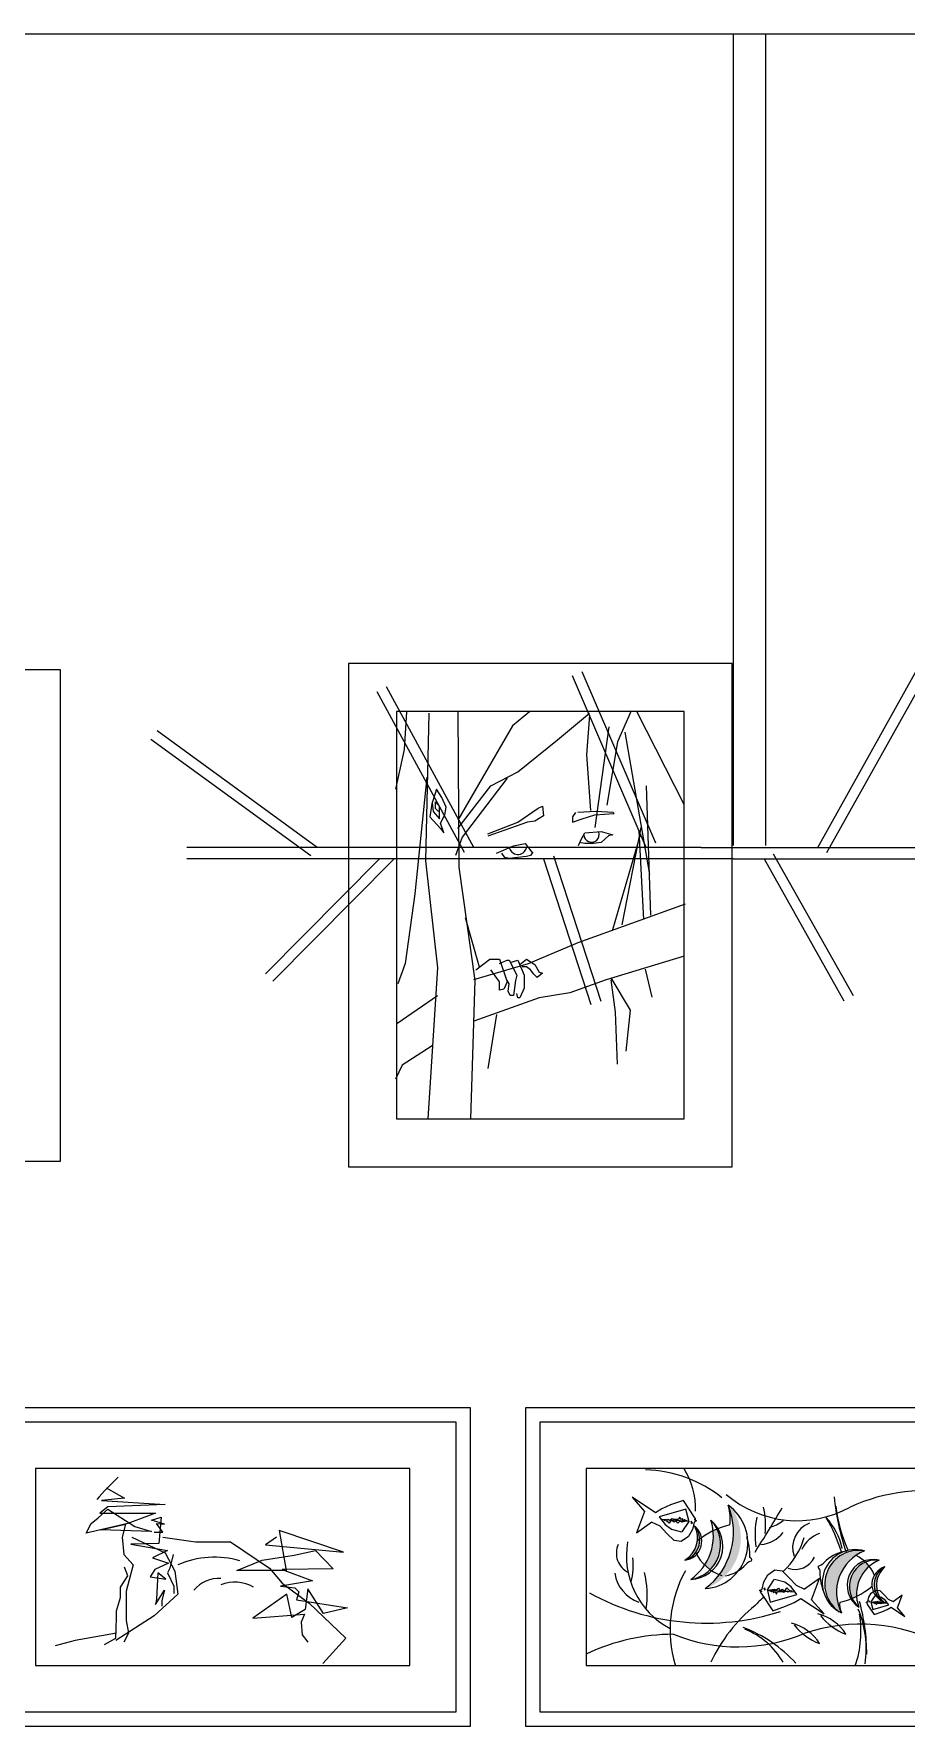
# Model space of a CAD drawing. Header units: millimetres. Extents: x -1666 to 220555, y -7114 to 28673.
# Drawn here: x 54710 to 55460, y 1855 to 3311 of the extents above; entities that cross this region are included whole.
import ezdxf

# ---------------------------------------------------------------- set-up
doc = ezdxf.new("R2010")
doc.units = ezdxf.units.MM
doc.header["$LTSCALE"] = 80
doc.layers.add('8', color=8, linetype='Continuous')
doc.layers.add('INSERT', color=7, linetype='Continuous')

msp = doc.modelspace()

# ---------------------------------------------------------------- hatches: boundary and pattern name
at = {"layer": 'INSERT'}
h = msp.add_hatch(color=8, dxfattribs=at)
h.paths.add_polyline_path([(55306.888, 2044.672, -0.02584087), (55310.106, 2042.173, -0.48447142), (55287.068, 1972.964, 0.34012553)])
h.paths.add_polyline_path([(55291.295, 1989.337, -0.03905044), (55286.599, 1993.263, 0.17178061), (55293.846, 2022.714, -0.01400907), (55297.27, 2024.278, -0.32148998)])
h.paths.add_polyline_path([(55269.482, 1997.439, 0.41119293), (55277.713, 2027.087, -0.54847336)])
h = msp.add_hatch(color=8, dxfattribs=at)
h.paths.add_polyline_path([(55424.117, 2005.379, 0.77434613), (55400.532, 1954.392, 0.03793758), (55404.296, 1952.304, -0.44664431)])
h.paths.add_polyline_path([(55428.2, 1992.234, 0.03679591), (55425.028, 1995.769, 0.43051238), (55413.402, 1964.616, 0.01578679), (55417.269, 1966.361, -0.23467246)])
h.paths.add_polyline_path([(55439.771, 1962.022, -0.42584184), (55441.702, 1991.67, 0.56801295)])

# ---------------------------------------------------------------- linework, layer by layer
at = {"color": 41, "true_color": 0xf4ee51}
for p, q in [((53694.175, 3310.94), (56984.175, 3310.94)), ((55311.197, 3310.94), (55311.197, 2612.603)), ((55339.175, 2612.603), (55339.175, 3310.94)), ((55383.91, 2610.877), (55477.223, 2777.926)), ((55391.767, 2606.488), (55485.081, 2773.537)), ((55236.229, 2610.877), (55173.016, 2758.449)), ((55244.502, 2614.42), (55181.289, 2761.993)), ((55079.973, 2606.578), (55004.893, 2744.687)), ((55087.88, 2610.877), (55012.8, 2748.986)), ((54953.222, 2610.877), (54815.482, 2711.09)), ((54947.927, 2603.599), (54810.187, 2703.812)), ((55283.553, 2610.877), (54840.976, 2610.877)), ((55283.553, 2610.877), (55311.532, 2610.877)), ((55311.532, 2610.877), (55810.793, 2610.877)), ((55311.532, 2600.877), (54840.976, 2600.877)), ((55006.842, 2600.877), (54908.84, 2502.082)), ((55019.519, 2600.877), (54915.229, 2495.743)), ((55147.944, 2600.877), (55188.702, 2475.664)), ((55156.502, 2603.662), (55197.26, 2478.45)), ((55311.532, 2600.877), (55814.01, 2600.877)), ((55337.789, 2600.877), (55406.434, 2478.879)), ((55345.632, 2605.29), (55414.277, 2483.293))]:
    msp.add_line(p, q, dxfattribs=at)
at = {"color": 8}
for p, q in [((55029.978, 2727.396), (55028.135, 2695.158)), ((55049.331, 2726.475), (55046.566, 2599.365)), ((55074.213, 2728.317), (55075.134, 2593.838)), ((55135.957, 2727.396), (55121.212, 2715.422)), ((55159.917, 2703.448), (55187.564, 2726.475)), ((55187.564, 2724.633), (55184.799, 2690.552)), ((55223.505, 2728.317), (55211.524, 2701.605)), ((55228.113, 2727.396), (55268.661, 2648.182)), ((55121.212, 2715.422), (55074.213, 2634.366)), ((55204.152, 2714.501), (55192.172, 2627.918)), ((55217.975, 2709.895), (55239.171, 2587.39)), ((55028.135, 2695.158), (55020.762, 2661.077)), ((55125.82, 2675.815), (55159.917, 2703.448)), ((55211.524, 2701.605), (55202.309, 2647.261)), ((55184.799, 2690.552), (55188.486, 2642.656)), ((55047.488, 2671.21), (55037.351, 2570.811)), ((55116.604, 2670.288), (55077.899, 2619.628)), ((55102.781, 2663.841), (55125.82, 2675.815)), ((55053.017, 2651.867), (55052.095, 2649.103)), ((55055.782, 2661.077), (55053.017, 2651.867)), ((55060.389, 2653.709), (55055.782, 2661.077)), ((55064.075, 2645.419), (55060.389, 2653.709)), ((55074.213, 2626.997), (55102.781, 2663.841)), ((55236.406, 2663.841), (55240.08, 2552.606)), ((55052.095, 2650.024), (55050.252, 2637.129)), ((55050.252, 2637.129), (55059.468, 2626.997)), ((55052.095, 2649.103), (55053.017, 2641.735)), ((55053.017, 2641.735), (55058.546, 2635.287)), ((55054.86, 2650.024), (55054.86, 2644.498)), ((55056.703, 2648.182), (55054.86, 2650.024)), ((55054.86, 2644.498), (55057.625, 2641.735)), ((55058.546, 2646.34), (55056.703, 2648.182)), ((55058.546, 2640.814), (55058.546, 2646.34)), ((55058.546, 2635.287), (55058.546, 2640.814)), ((55059.468, 2631.603), (55063.154, 2638.971)), ((55063.154, 2638.971), (55064.075, 2645.419)), ((55125.82, 2632.524), (55143.329, 2644.498)), ((55147.937, 2638.05), (55140.565, 2633.445)), ((55143.329, 2644.498), (55147.016, 2646.34)), ((55147.016, 2646.34), (55147.937, 2638.05)), ((55175.584, 2640.814), (55172.819, 2637.129)), ((55172.819, 2637.129), (55172.819, 2632.524)), ((55193.093, 2641.735), (55177.427, 2640.814)), ((55181.113, 2635.287), (55192.172, 2638.971)), ((55192.172, 2638.971), (55208.76, 2639.892)), ((55207.838, 2640.814), (55193.093, 2641.735)), ((55208.76, 2639.892), (55207.838, 2640.814)), ((55062.232, 2623.313), (55059.468, 2631.603)), ((55059.468, 2626.997), (55062.232, 2623.313)), ((55134.114, 2632.524), (55100.016, 2620.549)), ((55100.016, 2622.392), (55125.82, 2632.524)), ((55140.565, 2633.445), (55134.114, 2632.524)), ((55172.819, 2632.524), (55181.113, 2635.287)), ((55180.829, 2618.875), (55183.594, 2623.481)), ((55183.594, 2623.481), (55197.417, 2624.402)), ((55197.417, 2624.402), (55207.554, 2621.639)), ((55207.554, 2621.639), (55203.868, 2620.717)), ((55207.705, 2540.279), (55231.601, 2622.717)), ((55231.799, 2627.918), (55215.413, 2544.131)), ((55229.955, 2625.155), (55233.913, 2548.754)), ((55077.899, 2619.628), (55072.37, 2603.97)), ((55107.389, 2605.812), (55122.134, 2612.26)), ((55122.134, 2612.26), (55132.271, 2614.102)), ((55132.271, 2614.102), (55137.8, 2606.733)), ((55178.064, 2612.428), (55180.829, 2618.875)), ((55183.594, 2614.27), (55178.986, 2615.191)), ((55190.966, 2614.27), (55183.594, 2614.27)), ((55197.417, 2615.191), (55190.966, 2614.27)), ((55203.868, 2620.717), (55197.417, 2615.191)), ((55046.566, 2599.365), (55056.703, 2507.255)), ((55075.134, 2593.838), (55088.958, 2496.202)), ((55114.761, 2602.128), (55111.996, 2605.812)), ((55118.447, 2601.207), (55114.761, 2602.128)), ((55125.82, 2602.128), (55118.447, 2601.207)), ((55133.192, 2603.049), (55125.82, 2602.128)), ((55136.879, 2603.97), (55133.192, 2603.049)), ((55138.722, 2606.733), (55136.879, 2603.97)), ((55137.8, 2606.733), (55138.722, 2606.733)), ((55037.351, 2570.811), (55029.056, 2510.94)), ((55080.664, 2550.547), (55092.644, 2508.176)), ((55177.815, 2529.092), (55269.97, 2562.252)), ((55135.035, 2510.94), (55177.815, 2529.092)), ((55029.056, 2510.94), (55022.606, 2493.439)), ((55056.703, 2507.255), (55048.409, 2377.382)), ((55088.036, 2497.124), (55135.035, 2510.94)), ((55089.879, 2505.413), (55101.859, 2514.624)), ((55101.859, 2514.624), (55110.153, 2514.624)), ((55110.153, 2495.281), (55102.781, 2505.413)), ((55110.153, 2514.624), (55116.604, 2495.281)), ((55110.153, 2510.94), (55116.604, 2513.703)), ((55116.604, 2513.703), (55118.447, 2513.703)), ((55118.447, 2513.703), (55124.898, 2500.808)), ((55119.369, 2511.861), (55125.82, 2513.703)), ((55125.82, 2513.703), (55131.349, 2500.808)), ((55127.663, 2510.019), (55133.192, 2514.624)), ((55133.192, 2508.176), (55129.506, 2508.176)), ((55133.192, 2514.624), (55140.565, 2510.019)), ((55136.879, 2505.413), (55133.192, 2508.176)), ((55139.643, 2501.729), (55136.879, 2505.413)), ((55140.565, 2510.019), (55144.251, 2503.571)), ((55269.092, 2517.281), (55201.818, 2497.018)), ((55235.501, 2506.069), (55241.07, 2481.948)), ((55088.958, 2496.202), (55085.271, 2377.382)), ((55110.153, 2491.597), (55110.153, 2495.281)), ((55110.153, 2487.913), (55110.153, 2491.597)), ((55116.604, 2495.281), (55113.84, 2488.834)), ((55118.447, 2493.439), (55116.604, 2496.202)), ((55117.526, 2486.991), (55118.447, 2493.439)), ((55123.977, 2496.202), (55122.134, 2483.307)), ((55124.898, 2500.808), (55123.977, 2496.202)), ((55131.349, 2500.808), (55131.349, 2489.755)), ((55142.408, 2498.966), (55139.643, 2501.729)), ((55147.016, 2502.65), (55142.408, 2498.966)), ((55144.251, 2503.571), (55147.016, 2502.65)), ((55201.818, 2497.018), (55170.705, 2485.577)), ((55205.799, 2498.647), (55222.507, 2470.816)), ((55205.799, 2496.792), (55209.512, 2468.96)), ((55021.684, 2459.359), (55056.703, 2483.307)), ((55144.251, 2481.465), (55088.036, 2461.201)), ((55113.84, 2488.834), (55110.153, 2487.913)), ((55119.369, 2483.307), (55117.526, 2486.991)), ((55122.134, 2483.307), (55119.369, 2483.307)), ((55125.82, 2481.465), (55124.898, 2485.149)), ((55127.663, 2481.465), (55125.82, 2481.465)), ((55131.349, 2489.755), (55127.663, 2481.465)), ((55170.705, 2485.577), (55144.251, 2481.465)), ((55107.411, 2467.105), (55099.986, 2420.719)), ((55209.512, 2468.96), (55211.368, 2424.43)), ((55222.507, 2470.816), (55218.794, 2435.562)), ((55052.095, 2440.016), (55026.292, 2423.436)), ((55026.292, 2423.436), (55020.762, 2411.462))]:
    msp.add_line(p, q, dxfattribs=at)
at = {"color": 5}
msp.add_lwpolyline([(54980.129, 2769.02), (54980.129, 2336.056), (55310.173, 2336.056), (55310.173, 2769.02)], close=True, dxfattribs=at)
at = {"color": 4}
for points in [[(54165.48, 2340.746), (54732.456, 2340.746), (54732.456, 2763.615), (54165.48, 2763.615)], [(54658.655, 2128.601), (54658.655, 1854.648), (55085.02, 1854.648), (55085.02, 2128.601)], [(55132.497, 2128.601), (55132.497, 1854.648), (55558.862, 1854.648), (55558.862, 2128.601)], [(54710.835, 2076.421), (54710.835, 1906.828), (55032.839, 1906.828), (55032.839, 2076.421)], [(55184.677, 2076.421), (55184.677, 1906.828), (55506.681, 1906.828), (55506.681, 2076.421)]]:
    msp.add_lwpolyline(points, close=True, dxfattribs=at)
at = {"color": 8}
for centre, radius, start, end in [((55189.251, 2621.949), 6.586, 182.698469, 17.688777), ((55125.91, 2612.323), 7.527, 187.515321, 345.336078)]:
    msp.add_arc(centre, radius, start, end, dxfattribs=at)
at = {"layer": '8', "color": 8}
msp.add_lwpolyline([(55021.385, 2727.764), (55021.385, 2377.311), (55268.918, 2377.311), (55268.918, 2727.764)], close=True, dxfattribs=at)
at = {"layer": '8'}
msp.add_lwpolyline([(54670.993, 2116.263), (54670.993, 1866.986), (55072.682, 1866.986), (55072.682, 2116.263)], close=True, dxfattribs=at)
at = {"layer": 'INSERT', "color": 8}
for p, q in [((54771.773, 2059.868), (54787.528, 2050.968)), ((54764.924, 2033.852), (54773.143, 2041.383)), ((54773.143, 2043.437), (54766.293, 2037.959)), ((54787.528, 2050.968), (54767.663, 2048.914)), ((54767.663, 2048.914), (54822.462, 2045.491)), ((54822.462, 2045.491), (54773.143, 2043.437)), ((54773.143, 2041.383), (54796.433, 2026.321)), ((54790.268, 2029.059), (54754.648, 2020.844)), ((54754.648, 2020.844), (54758.758, 2029.059)), ((54758.758, 2029.059), (54764.924, 2033.852)), ((54766.293, 2037.959), (54814.242, 2037.959)), ((54766.979, 2023.583), (54788.214, 2028.375)), ((54788.214, 2028.375), (54785.473, 2017.421)), ((54807.392, 2035.221), (54790.268, 2029.059)), ((54796.433, 2026.321), (54810.817, 2022.214)), ((54814.242, 2037.959), (54807.392, 2035.221)), ((54810.817, 2031.799), (54819.037, 2034.537)), ((54821.777, 2028.375), (54810.817, 2031.799)), ((54820.407, 2021.528), (54814.927, 2029.059)), ((54814.927, 2029.059), (54821.777, 2028.375)), ((54819.037, 2034.537), (54816.982, 2011.943)), ((54810.817, 2022.214), (54766.979, 2023.583)), ((54785.473, 2017.421), (54786.843, 2002.359)), ((54816.982, 2011.943), (54793.008, 2011.259)), ((54793.008, 2011.259), (54824.517, 2005.782)), ((54793.692, 2017.421), (54822.462, 2003.728)), ((54812.872, 2021.528), (54820.407, 2021.528)), ((54820.407, 2017.421), (54848.491, 2013.312)), ((54848.491, 2013.312), (54878.631, 2013.312)), ((54878.631, 2013.312), (54912.195, 1990.72)), ((54918.359, 2017.421), (54908.77, 2010.574)), ((54908.77, 2010.574), (54975.899, 2004.412)), ((54975.899, 2004.412), (54920.414, 2022.898)), ((54920.414, 2022.898), (54926.579, 1988.667)), ((54786.843, 2002.359), (54795.063, 1993.458)), ((54824.517, 2005.782), (54811.501, 1999.62)), ((54811.501, 1999.62), (54825.201, 1994.827)), ((54822.462, 2003.728), (54830.681, 1987.981)), ((54829.313, 2002.359), (54826.572, 1990.72)), ((54884.111, 1988.667), (54906.03, 1997.567)), ((54906.03, 1997.567), (54933.43, 2001.674)), ((54933.43, 2001.674), (54951.923, 2005.782)), ((54951.923, 2005.782), (54966.993, 1990.036)), ((54784.102, 1974.289), (54790.268, 1983.874)), ((54790.268, 1983.874), (54787.528, 1991.405)), ((54795.063, 1993.458), (54788.898, 1970.865)), ((54813.556, 1989.351), (54809.447, 1983.189)), ((54809.447, 1983.189), (54823.146, 1981.135)), ((54825.201, 1994.827), (54813.556, 1989.351)), ((54816.297, 1986.612), (54814.927, 1964.02)), ((54823.146, 1981.135), (54816.297, 1986.612)), ((54826.572, 1990.72), (54824.517, 1986.612)), ((54824.517, 1986.612), (54829.997, 1974.973)), ((54830.681, 1987.981), (54833.422, 1968.127)), ((54926.579, 1988.667), (54884.111, 1988.667)), ((54912.195, 1990.72), (54923.155, 1977.712)), ((54966.993, 1990.036), (54923.155, 1989.351)), ((54923.155, 1989.351), (54949.184, 1979.766)), ((54784.102, 1965.389), (54784.102, 1974.289)), ((54788.898, 1970.865), (54788.898, 1951.011)), ((54833.422, 1968.127), (54812.872, 1949.642)), ((54814.242, 1959.227), (54821.777, 1971.551)), ((54821.777, 1971.551), (54819.723, 1962.649)), ((54829.997, 1974.973), (54829.997, 1968.811)), ((54927.265, 1968.127), (54897.811, 1947.588)), ((54949.184, 1979.766), (54921.785, 1974.973)), ((54921.785, 1974.973), (54934.114, 1973.604)), ((54923.155, 1977.712), (54946.445, 1960.596)), ((54931.375, 1948.273), (54927.265, 1968.127)), ((54934.114, 1973.604), (54937.539, 1970.18)), ((54937.539, 1970.18), (54935.484, 1963.335)), ((54945.074, 1972.92), (54943.019, 1955.119)), ((54958.774, 1951.695), (54945.074, 1972.92)), ((54780.679, 1953.749), (54784.102, 1965.389)), ((54780.679, 1947.588), (54780.679, 1953.749)), ((54814.927, 1964.02), (54814.242, 1959.227)), ((54819.723, 1962.649), (54819.723, 1957.858)), ((54943.019, 1955.119), (54931.375, 1948.273)), ((54935.484, 1963.335), (54979.323, 1956.488)), ((54946.445, 1960.596), (54977.954, 1930.472)), ((54979.323, 1956.488), (54958.774, 1951.695)), ((54812.872, 1949.642), (54779.992, 1928.418)), ((54779.992, 1930.472), (54780.679, 1947.588)), ((54788.898, 1951.011), (54788.898, 1945.533)), ((54788.898, 1945.533), (54790.953, 1934.58)), ((54897.811, 1947.588), (54942.335, 1951.011)), ((54942.335, 1951.011), (54939.594, 1944.164)), ((54939.594, 1944.164), (54940.279, 1933.211)), ((54745.058, 1928.418), (54727.935, 1923.626)), ((54780.679, 1934.58), (54745.058, 1928.418)), ((54770.403, 1924.995), (54779.992, 1930.472)), ((54790.953, 1934.58), (54786.843, 1927.048)), ((54940.279, 1933.211), (54945.074, 1927.048)), ((54977.954, 1930.472), (54958.09, 1908.564))]:
    msp.add_line(p, q, dxfattribs=at)
msp.add_lwpolyline([(55144.835, 2116.263), (55144.835, 1866.986), (55546.524, 1866.986), (55546.524, 2116.263)], close=True, dxfattribs=at)
for points in [[(55277.631, 2032.352), (55278.993, 2032.74), (55277.631, 2034.685), (55268.29, 2048.878), (55257.198, 2044.99), (55249.803, 2041.684), (55244.16, 2038.185), (55224.116, 2051.6), (55234.819, 2039.351), (55228.008, 2021.074), (55241.046, 2030.407)], [(55273.155, 2030.407), (55270.431, 2041.49), (55247.468, 2034.879), (55252.528, 2028.268), (55257.976, 2024.185), (55266.734, 2021.852)], [(55277.826, 2032.352), (55279.577, 2031.379), (55277.437, 2030.213), (55276.074, 2023.991), (55272.571, 2017.964), (55266.344, 2013.686), (55260.312, 2014.464), (55254.085, 2020.491), (55248.246, 2026.713), (55240.852, 2030.213)], [(55267.317, 2021.852), (55273.155, 2030.796), (55249.803, 2032.546)], [(55270.82, 2030.991), (55267.123, 2030.213), (55265.371, 2030.991), (55263.425, 2029.435), (55261.868, 2031.574), (55260.312, 2030.213), (55257.782, 2031.963), (55256.031, 2029.241), (55254.085, 2031.185), (55251.555, 2031.574)], [(55272.571, 2030.796), (55269.263, 2032.157), (55268.096, 2031.379), (55267.512, 2033.324), (55266.539, 2032.352), (55264.982, 2034.49), (55264.204, 2032.352), (55260.506, 2032.352), (55258.755, 2032.935), (55256.225, 2031.574), (55255.252, 2032.74), (55254.474, 2031.963)], [(55275.296, 2029.046), (55276.074, 2029.63), (55275.101, 2031.185), (55274.907, 2030.213), (55275.101, 2029.046)], [(55335.618, 1970.462), (55333.866, 1971.434), (55336.007, 1972.6), (55337.369, 1978.822), (55340.872, 1984.849), (55347.099, 1989.127), (55353.132, 1988.349), (55359.359, 1982.322), (55365.197, 1976.1), (55372.592, 1972.6)], [(55335.812, 1970.462), (55334.45, 1970.073), (55335.812, 1968.128), (55345.153, 1953.935), (55356.245, 1957.823), (55363.64, 1961.129), (55369.284, 1964.629), (55389.327, 1951.213), (55378.624, 1963.462), (55385.435, 1981.739), (55372.397, 1972.406)], [(55346.126, 1980.961), (55340.288, 1972.017), (55363.64, 1970.267)], [(55340.288, 1972.406), (55343.013, 1961.323), (55365.975, 1967.934), (55360.916, 1974.545), (55355.467, 1978.628), (55346.71, 1980.961)], [(55338.147, 1973.767), (55337.369, 1973.184), (55338.342, 1971.628), (55338.537, 1972.6), (55338.342, 1973.767)], [(55340.872, 1972.017), (55344.18, 1970.656), (55345.348, 1971.434), (55345.931, 1969.489), (55346.904, 1970.462), (55348.461, 1968.323), (55349.24, 1970.462), (55352.937, 1970.462), (55354.688, 1969.878), (55357.218, 1971.239), (55358.191, 1970.073), (55358.97, 1970.85)], [(55342.623, 1971.823), (55346.321, 1972.6), (55348.072, 1971.823), (55350.018, 1973.378), (55351.575, 1971.239), (55353.132, 1972.6), (55355.662, 1970.85), (55357.413, 1973.572), (55359.359, 1971.628), (55361.889, 1971.239)], [(55426.705, 1960.57), (55425.655, 1961.153), (55426.939, 1961.853), (55427.756, 1965.586), (55429.858, 1969.203), (55433.594, 1971.769), (55437.214, 1971.303), (55440.95, 1967.686), (55444.453, 1963.953), (55448.89, 1961.853)], [(55426.822, 1960.57), (55426.005, 1960.337), (55426.822, 1959.17), (55432.427, 1950.654), (55439.082, 1952.987), (55443.519, 1954.97), (55446.905, 1957.07), (55458.931, 1949.021), (55452.51, 1956.37), (55456.596, 1967.336), (55448.773, 1961.737)], [(55433.011, 1966.87), (55429.508, 1961.503), (55443.519, 1960.453)], [(55429.508, 1961.737), (55431.142, 1955.087), (55444.92, 1959.054), (55441.884, 1963.02), (55438.615, 1965.47), (55433.361, 1966.87)], [(55428.223, 1962.553), (55427.756, 1962.203), (55428.34, 1961.27), (55428.457, 1961.853), (55428.34, 1962.553)], [(55429.858, 1961.503), (55431.843, 1960.687), (55432.543, 1961.153), (55432.894, 1959.987), (55433.478, 1960.57), (55434.412, 1959.287), (55434.879, 1960.57), (55437.097, 1960.57), (55438.148, 1960.22), (55439.666, 1961.037), (55440.25, 1960.337), (55440.717, 1960.803)], [(55430.909, 1961.387), (55433.127, 1961.853), (55434.178, 1961.387), (55435.346, 1962.32), (55436.28, 1961.037), (55437.214, 1961.853), (55438.732, 1960.803), (55439.783, 1962.437), (55440.95, 1961.27), (55442.468, 1961.037)]]:
    msp.add_lwpolyline(points, dxfattribs=at)
for centre, radius, start, end in [((54954.767, 1883.631), 253.196, 133.012682, 139.042988), ((55231.898, 1963.182), 112.176, 51.693051, 88.066302), ((55211.246, 2040.989), 67.556, 358.760255, 31.965122), ((55366.28, 2125.257), 93.831, 229.294623, 298.983496), ((55476.401, 1901.781), 155.477, 78.480652, 114.57242), ((55250.368, 2021.701), 61.01, 306.980153, 22.118072), ((55284.338, 2012.312), 39.442, 273.968775, 55.129451), ((55258.706, 2032.314), 49.823, 354.880783, 13.44891), ((54298.219, 2666.113), 1225.627, 327.328391, 329.412428), ((55270.14, 2027.484), 68.902, 354.223983, 13.165483), ((55605.289, 2071.923), 208.209, 185.513611, 198.816684), ((55522.298, 2057.388), 123.537, 186.250237, 204.654583), ((55258.62, 2016.421), 21.87, 299.780129, 29.188602), ((55264.149, 2014.886), 18.244, 286.997175, 41.971556), ((55267.473, 2013.963), 16.646, 276.934924, 52.033807), ((55248.626, 2018.225), 45.443, 304.815414, 17.574209), ((55269.919, 2010.974), 30.415, 278.796244, 43.593379), ((55273.325, 2009.814), 28.925, 272.468923, 49.9207), ((55323.467, 1962.406), 67.19, 103.019213, 129.750444), ((55407.078, 2019.47), 77.154, 168.82837, 187.895797), ((55335.042, 2054.895), 30.134, 284.023921, 309.066473), ((55384.711, 2008.328), 22.465, 110.944611, 199.467173), ((55346.906, 1994.265), 59.562, 13.00503, 42.033783), ((55261.138, 1958.719), 150.304, 17.840426, 30.121034), ((55228.722, 2003.396), 18.118, 154.974278, 245.023677), ((55289.485, 2000.987), 70.222, 169.942123, 242.324888), ((55270.941, 2001.103), 54.528, 358.704263, 17.569697), ((55333.461, 2036.755), 25.743, 273.513489, 323.046835), ((55309.724, 2035.731), 65.345, 312.693448, 343.251008), ((55394.63, 1994.971), 27.177, 109.749268, 154.476513), ((54864.911, 1920.667), 79.31, 73.94086, 113.392657), ((55172.946, 1992.813), 52.194, 344.590806, 7.230583), ((55314.043, 2021.32), 39.248, 205.946263, 251.042099), ((55328.815, 1987.784), 9.154, 101.358179, 138.560712), ((55324.179, 1997.287), 2.882, 349.459801, 63.710663), ((55364.52, 2007.827), 18.254, 250.467436, 334.999014), ((55382.369, 2001.325), 9.154, 281.358179, 318.560712), ((55416.15, 1978.116), 28.403, 73.71079, 245.333428), ((55412.559, 1973.997), 31.568, 100.970625, 137.641671), ((55418.915, 1976.836), 29.012, 79.672325, 234.989128), ((55437.987, 1969.961), 38.037, 111.386798, 207.65742), ((55431.44, 1975.777), 22.258, 76.55875, 236.752081), ((55433.953, 1974.693), 22.888, 83.323198, 229.987632), ((55402.629, 1972.481), 32.312, 22.720047, 63.858183), ((55448.78, 1968.294), 31.57, 112.66571, 200.64512), ((54868.918, 1953.663), 28.196, 86.963674, 140.625415), ((55239.898, 1990.556), 30.818, 188.044196, 250.949511), ((55146.116, 1967.11), 91.03, 352.727388, 12.603447), ((55361.803, 1937.517), 104.961, 150.981174, 196.667902), ((55298.626, 2015.112), 31.568, 280.970625, 317.641671), ((55387.006, 1991.822), 2.882, 169.459801, 243.710663), ((55440.244, 1988.006), 54.528, 178.704263, 197.569697), ((55446.304, 1976.483), 15.869, 106.857373, 245.687803), ((55449.575, 1976.27), 17.296, 117.078316, 235.466861), ((55454.986, 1975.918), 20.606, 130.13992, 222.405257), ((54882.321, 1946.152), 32.454, 60.107594, 111.527833), ((55288.064, 2149.872), 206.567, 240.856729, 287.983846), ((55387.718, 2026.703), 67.19, 283.019213, 309.750444), ((55416.871, 1851.76), 137.675, 129.163239, 155.157189), ((298733.535, -241647.275), 344367.673, 134.9744967, 134.97621491), ((55416.017, 1958.956), 13.359, 170.153333, 206.119791), ((55337.64, 1921.517), 87.904, 351.34502, 22.699874), ((55258.945, 1916.981), 167.05, 359.879852, 15.622763), ((55279.312, 1831.072), 115.731, 42.240438, 69.576561), ((55296.787, 1876.707), 66.024, 29.882115, 68.33811), ((55352.222, 1905.284), 38.975, 31.519392, 76.473072), ((55404.321, 1974.405), 52.272, 218.706119, 248.833391), ((55420.64, 1793.745), 148.749, 61.284563, 108.965304), ((55374.87, 1913.313), 38.975, 31.519392, 76.473072), ((55426.969, 1982.434), 52.272, 218.706119, 248.833391), ((55329.818, 1935.957), 91.268, 341.153922, 9.542179), ((55260.243, 1757.916), 175.774, 90.14718, 115.245796), ((55315.165, 2069.607), 146.765, 247.834029, 292.909444)]:
    msp.add_arc(centre, radius, start, end, dxfattribs=at)

doc.saveas('drawing.dxf')
